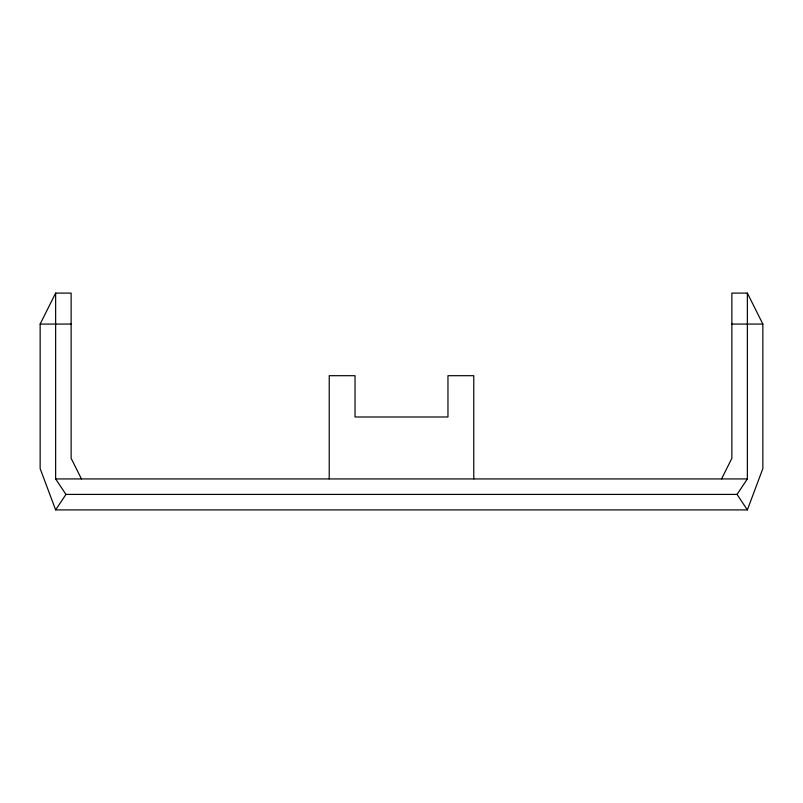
<?xml version="1.0" encoding="UTF-8"?>
<svg xmlns="http://www.w3.org/2000/svg" width="803" height="803" viewBox="0 0 803 803"><rect width="100%" height="100%" fill="white"/><g stroke="black" fill="none" stroke-linecap="round" stroke-linejoin="round"><path stroke-width="1.2" d="M81.444 478.929L71.126 458.282L71.126 293.095L55.638 293.095L40.15 324.071L40.15 468.611L55.638 509.905L747.362 509.905L762.85 468.611L762.85 324.071L747.362 293.095L731.874 293.095L731.874 458.282L721.556 478.929M55.638 509.905L65.956 494.417L737.044 494.417L747.362 509.905M737.044 494.417L747.362 478.929L747.362 293.095M40.15 324.071L71.126 324.071M731.874 324.071L762.85 324.071M55.638 293.095L55.638 478.929L747.362 478.929M55.638 478.929L65.956 494.417M473.77 478.929L473.77 375.694L447.964 375.694L447.964 416.988L355.036 416.988L355.036 375.694L329.23 375.694L329.23 478.929"/></g></svg>
